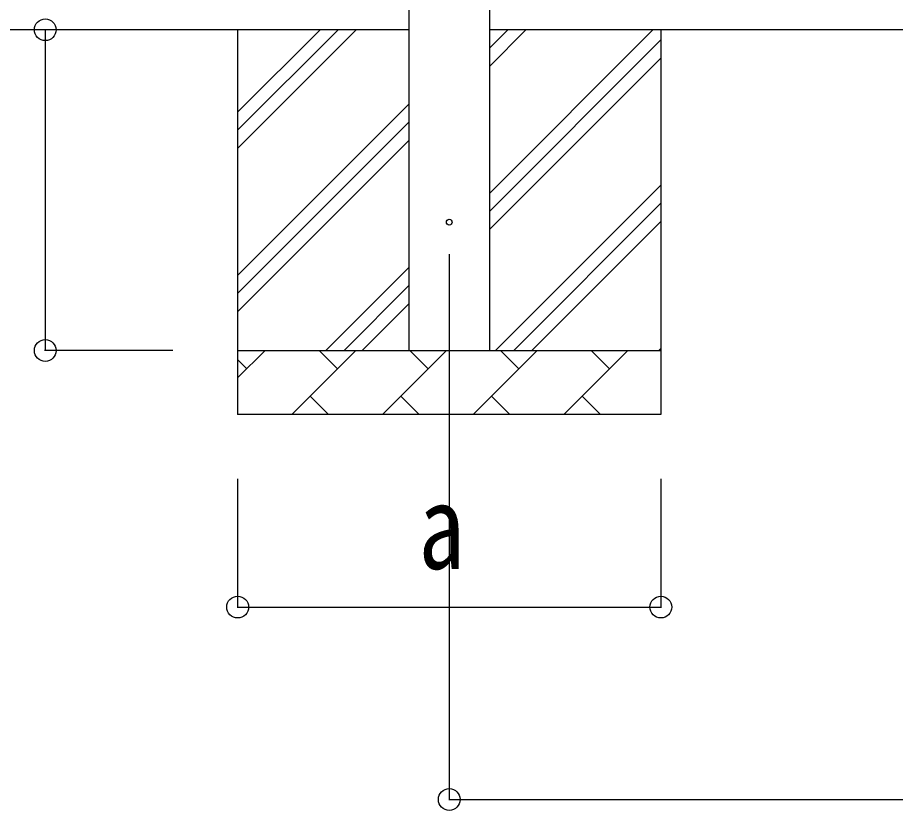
# Model space of a CAD drawing. Units: millimetres, scale not verified. Extents: x -16820 to 16820, y -11880 to 11880.
# Drawn here: x -15297 to -13928, y -6301 to -5065 of the extents above; entities that cross this region are included whole.
import ezdxf
from ezdxf.enums import TextEntityAlignment as Align

# ---------------------------------------------------------------- set-up
doc = ezdxf.new("R2010")
doc.units = ezdxf.units.MM
doc.header["$LTSCALE"] = 50
for name, color, linetype in [('0-3_YKK_12', 2, 'Continuous'), ('0-4_YKK_13', 4, 'Continuous'), ('0-5_YKK_A1', 4, 'Continuous'), ('0-6_YKK_D', 6, 'Continuous')]:
    doc.layers.add(name, color=color, linetype=linetype)
doc.styles.add('ＭＳ ゴシック', font='')
doc.styles.get('ＭＳ ゴシック').set_extended_font_data('MS Gothic')

msp = doc.modelspace()

# ---------------------------------------------------------------- linework, layer by layer
at = {"layer": '0-3_YKK_12'}
msp.add_line((-14623.32, -5433.85), (-14623.32, -5933.85), dxfattribs=at)
at = {"layer": '0-4_YKK_13'}
msp.add_circle((-14623.32, -5383.85), 4.5, dxfattribs=at)
at = {"layer": '0-5_YKK_A1'}
for p, q in [((-14685.82, -5583.85), (-14685.82, -2786.85)), ((-14560.82, -2786.85), (-14560.82, -5583.85)), ((-14685.82, -5083.85), (-15455.82, -5083.85)), ((-14953.32, -5083.85), (-14953.32, -5683.85)), ((-14953.32, -5268.9), (-14768.27, -5083.85)), ((-14953.32, -5240.61), (-14796.55, -5083.85)), ((-14953.32, -5212.33), (-14824.83, -5083.85)), ((-14560.82, -5338.95), (-14305.72, -5083.85)), ((-14560.82, -5140.96), (-14503.71, -5083.85)), ((-14560.82, -5112.67), (-14531.99, -5083.85)), ((-7012.82, -5083.85), (-14560.82, -5083.85)), ((-14293.32, -5083.85), (-14293.32, -5683.85)), ((-14560.82, -5367.23), (-14293.32, -5099.73)), ((-14560.82, -5395.51), (-14293.32, -5128.01)), ((-14953.32, -5466.89), (-14685.82, -5199.39)), ((-14953.32, -5495.17), (-14685.82, -5227.67)), ((-14953.32, -5523.46), (-14685.82, -5255.96)), ((-14551.16, -5583.85), (-14293.32, -5326)), ((-14522.87, -5583.85), (-14293.32, -5354.29)), ((-14494.59, -5583.85), (-14293.32, -5382.57)), ((-14815.72, -5583.85), (-14685.82, -5453.95)), ((-14787.43, -5583.85), (-14685.82, -5482.23)), ((-14759.15, -5583.85), (-14685.82, -5510.51)), ((-14953.32, -5583.85), (-14293.32, -5583.85)), ((-14953.32, -5626.74), (-14910.42, -5583.85)), ((-14869, -5683.85), (-14769, -5583.85)), ((-14797.55, -5612.4), (-14826.11, -5583.85)), ((-14727.58, -5683.85), (-14627.58, -5583.85)), ((-14656.13, -5612.4), (-14684.69, -5583.85)), ((-14586.16, -5683.85), (-14486.16, -5583.85)), ((-14514.71, -5612.4), (-14543.27, -5583.85)), ((-14444.74, -5683.85), (-14344.74, -5583.85)), ((-14373.29, -5612.4), (-14401.84, -5583.85)), ((-14296.6, -5583.85), (-14293.32, -5580.56)), ((-14938.98, -5612.4), (-14953.32, -5598.06)), ((-14840.45, -5655.29), (-14811.89, -5683.85)), ((-14699.03, -5655.29), (-14670.47, -5683.85)), ((-14557.61, -5655.29), (-14529.05, -5683.85)), ((-14416.18, -5655.29), (-14387.63, -5683.85)), ((-14293.32, -5683.85), (-14953.32, -5683.85))]:
    msp.add_line(p, q, dxfattribs=at)
at = {"layer": '0-6_YKK_D'}
for p, q in [((-15054.32, -5083.85), (-15254.32, -5083.85)), ((-15253.32, -5083.85), (-15253.32, -5583.85)), ((-15054.32, -5583.85), (-15254.32, -5583.85)), ((-14953.32, -5783.85), (-14953.32, -5984.85)), ((-14293.32, -5783.85), (-14293.32, -5984.85)), ((-14623.32, -5934.85), (-14623.32, -6284.85)), ((-14953.32, -5983.85), (-14293.32, -5983.85)), ((-14623.32, -6283.85), (-6950.32, -6283.85))]:
    msp.add_line(p, q, dxfattribs=at)
for centre in [(-15253.32, -5083.85), (-15253.32, -5583.85), (-14953.32, -5983.85), (-14293.32, -5983.85), (-14623.32, -6283.85)]:
    msp.add_circle(centre, 17, dxfattribs=at)

# ---------------------------------------------------------------- texts
at = {"layer": '0-6_YKK_D', "style": 'ＭＳ ゴシック', "width": 0.8}
msp.add_text('a', height=132, dxfattribs=at).set_placement((-14671.32, -5963.85), align=Align.BOTTOM_LEFT)

doc.saveas('drawing.dxf')
